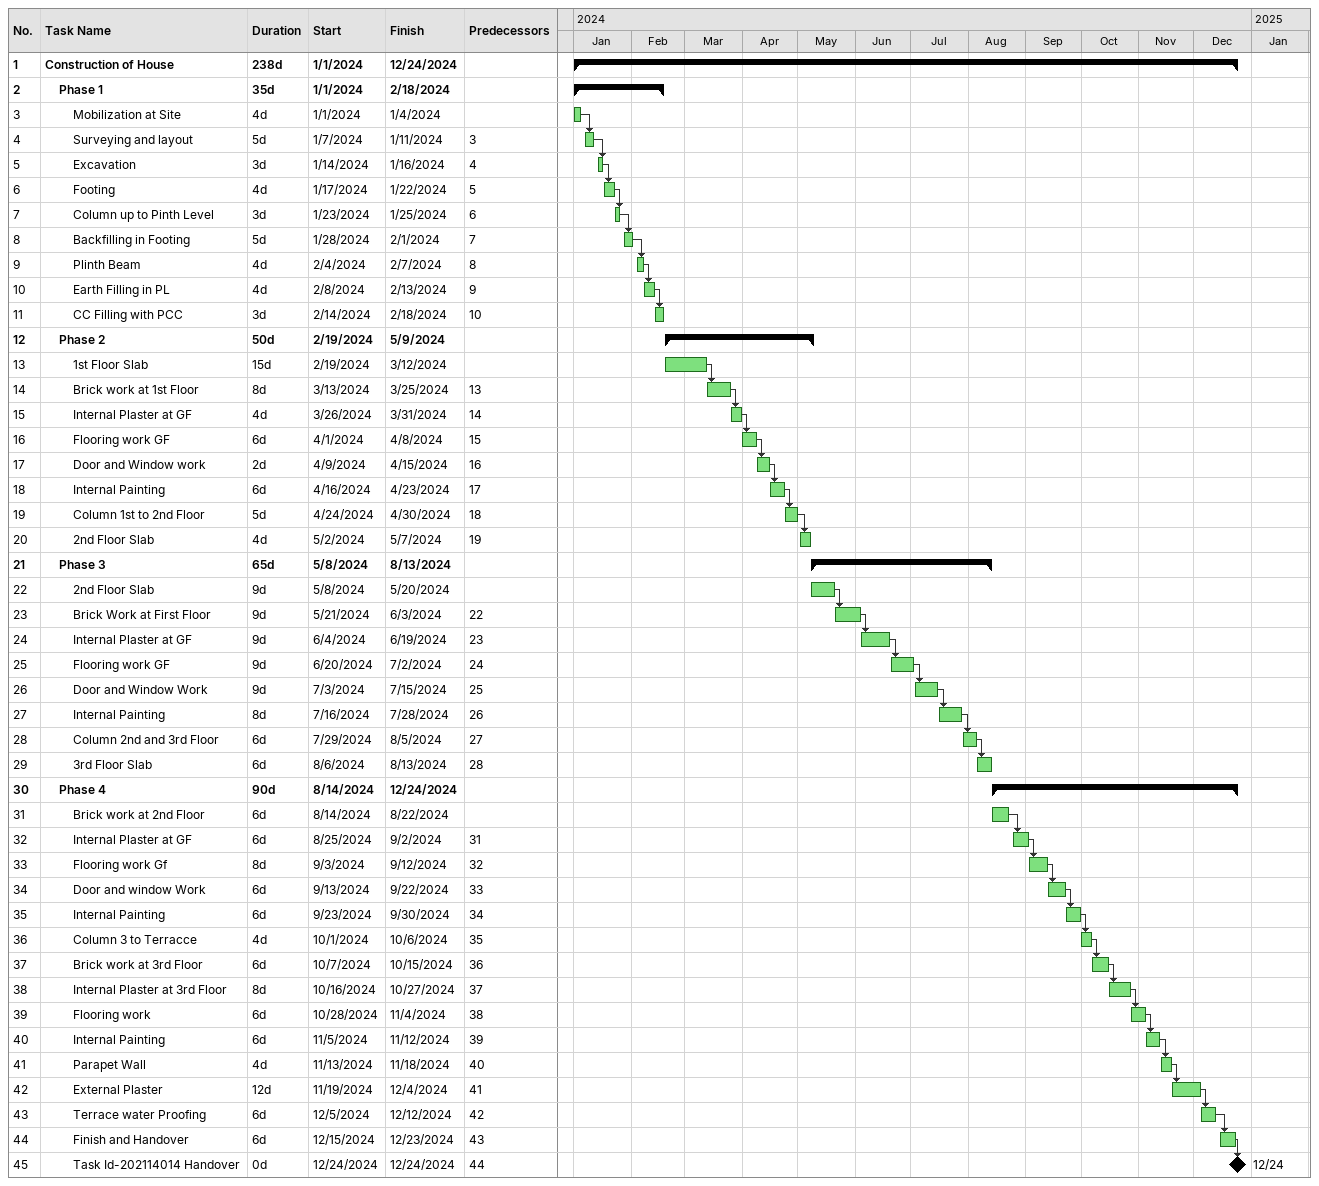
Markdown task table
| ID | Level | Task | Duration | Start | Finish | Predecessors |
|---|---|---|---|---|---|---|
| 1 | 1 | **Construction of House** | 238d | 2024-01-01 | 2024-12-24 |  |
| 2 | 2 | **Phase 1** | 35d | 2024-01-01 | 2024-02-18 |  |
| 3 | 3 | Mobilization at Site | 4d | 2024-01-01 | 2024-01-04 |  |
| 4 | 3 | Surveying and layout | 5d | 2024-01-07 | 2024-01-11 | 3 |
| 5 | 3 | Excavation | 3d | 2024-01-14 | 2024-01-16 | 4 |
| 6 | 3 | Footing | 4d | 2024-01-17 | 2024-01-22 | 5 |
| 7 | 3 | Column up to Pinth Level | 3d | 2024-01-23 | 2024-01-25 | 6 |
| 8 | 3 | Backfilling in Footing | 5d | 2024-01-28 | 2024-02-01 | 7 |
| 9 | 3 | Plinth Beam | 4d | 2024-02-04 | 2024-02-07 | 8 |
| 10 | 3 | Earth Filling in PL | 4d | 2024-02-08 | 2024-02-13 | 9 |
| 11 | 3 | CC Filling with PCC | 3d | 2024-02-14 | 2024-02-18 | 10 |
| 12 | 2 | **Phase 2** | 50d | 2024-02-19 | 2024-05-09 |  |
| 13 | 3 | 1st Floor Slab | 15d | 2024-02-19 | 2024-03-12 |  |
| 14 | 3 | Brick work at 1st Floor | 8d | 2024-03-13 | 2024-03-25 | 13 |
| 15 | 3 | Internal Plaster at GF | 4d | 2024-03-26 | 2024-03-31 | 14 |
| 16 | 3 | Flooring work GF | 6d | 2024-04-01 | 2024-04-08 | 15 |
| 17 | 3 | Door and Window work | 2d | 2024-04-09 | 2024-04-15 | 16 |
| 18 | 3 | Internal Painting | 6d | 2024-04-16 | 2024-04-23 | 17 |
| 19 | 3 | Column 1st to 2nd Floor | 5d | 2024-04-24 | 2024-04-30 | 18 |
| 20 | 3 | 2nd Floor Slab | 4d | 2024-05-02 | 2024-05-07 | 19 |
| 21 | 2 | **Phase 3** | 65d | 2024-05-08 | 2024-08-13 |  |
| 22 | 3 | 2nd Floor Slab | 9d | 2024-05-08 | 2024-05-20 |  |
| 23 | 3 | Brick Work at First Floor | 9d | 2024-05-21 | 2024-06-03 | 22 |
| 24 | 3 | Internal Plaster at GF | 9d | 2024-06-04 | 2024-06-19 | 23 |
| 25 | 3 | Flooring work GF | 9d | 2024-06-20 | 2024-07-02 | 24 |
| 26 | 3 | Door and Window Work | 9d | 2024-07-03 | 2024-07-15 | 25 |
| 27 | 3 | Internal Painting | 8d | 2024-07-16 | 2024-07-28 | 26 |
| 28 | 3 | Column 2nd and 3rd Floor | 6d | 2024-07-29 | 2024-08-05 | 27 |
| 29 | 3 | 3rd Floor Slab | 6d | 2024-08-06 | 2024-08-13 | 28 |
| 30 | 2 | **Phase 4** | 90d | 2024-08-14 | 2024-12-24 |  |
| 31 | 3 | Brick work at 2nd Floor | 6d | 2024-08-14 | 2024-08-22 |  |
| 32 | 3 | Internal Plaster at GF | 6d | 2024-08-25 | 2024-09-02 | 31 |
| 33 | 3 | Flooring work Gf | 8d | 2024-09-03 | 2024-09-12 | 32 |
| 34 | 3 | Door and window Work | 6d | 2024-09-13 | 2024-09-22 | 33 |
| 35 | 3 | Internal Painting | 6d | 2024-09-23 | 2024-09-30 | 34 |
| 36 | 3 | Column 3 to Terracce | 4d | 2024-10-01 | 2024-10-06 | 35 |
| 37 | 3 | Brick work at 3rd Floor | 6d | 2024-10-07 | 2024-10-15 | 36 |
| 38 | 3 | Internal Plaster at 3rd Floor | 8d | 2024-10-16 | 2024-10-27 | 37 |
| 39 | 3 | Flooring work | 6d | 2024-10-28 | 2024-11-04 | 38 |
| 40 | 3 | Internal Painting | 6d | 2024-11-05 | 2024-11-12 | 39 |
| 41 | 3 | Parapet Wall | 4d | 2024-11-13 | 2024-11-18 | 40 |
| 42 | 3 | External Plaster | 12d | 2024-11-19 | 2024-12-04 | 41 |
| 43 | 3 | Terrace water Proofing | 6d | 2024-12-05 | 2024-12-12 | 42 |
| 44 | 3 | Finish and Handover | 6d | 2024-12-15 | 2024-12-23 | 43 |
| 45 | 3 | Task Id-202114014 Handover | 0d | 2024-12-24 | 2024-12-24 | 44 |
